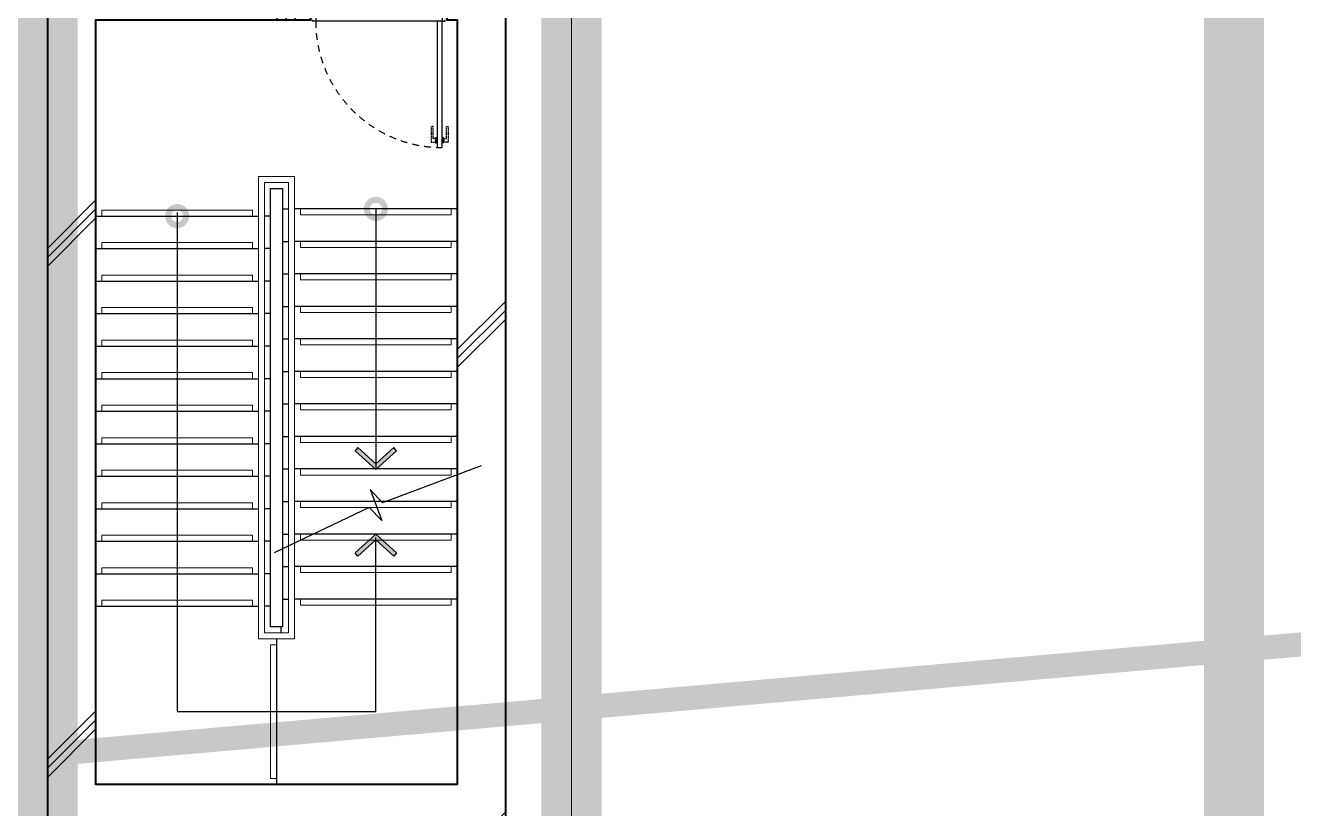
# Model space of a CAD drawing. Header units: millimetres. Extents: x 4003075 to 5615882, y 1445368 to 2591247.
# Drawn here: x 5417040 to 5427570, y 2384118 to 2390622 of the extents above; entities that cross this region are included whole.
import ezdxf

# ---------------------------------------------------------------- set-up
doc = ezdxf.new("R2010")
doc.units = ezdxf.units.MM
doc.linetypes.add('XR-평면도$0$DASHEDX2', pattern=[1.5, 1, -0.5])
doc.linetypes.add('XR-평면도$0$HID', pattern=[2, 1.1, -0.9])
for name, color, linetype in [('1.검수라인', 3, 'Continuous'), ('HEB-Area(PC Topping)', 3, 'Continuous'), ('XR-평면도$0$A-CONC-SOLD', 9, 'Continuous')]:
    doc.layers.add(name, color=color, linetype=linetype)
for name, color, linetype, lineweight in [('1.검수박스', 2, 'Continuous', 25), ('XR-평면도$0$A-CNTL', 9, 'Continuous', 15), ('XR-평면도$0$A-CONC-LIN1', 9, 'Continuous', 40), ('XR-평면도$0$A-DWXM-DOOR', 9, 'Continuous', 25), ('XR-평면도$0$A-ELEV-LIN3', 9, 'Continuous', 18), ('XR-평면도$0$A-SSXM-STAIR', 9, 'Continuous', 25), ('XR-평면도$0$A-SSXS-HAND', 9, 'Continuous', 20), ('XR-평면도$0$A-WAXM-BLOC', 9, 'Continuous', 25), ('XR-평면도$0$A-XXXX-HATC', 9, 'Continuous', 18), ('XR-평면도$0$A-XXXX-OPEN', 9, 'Continuous', 15), ('XR-평면도$0$A-XXXX-SYMB', 9, 'Continuous', 25)]:
    doc.layers.add(name, color=color, linetype=linetype, lineweight=lineweight)

# ---------------------------------------------------------------- blocks, each defined once
blk = doc.blocks.new('XR-평면도$0$ARROW')
blk.add_lwpolyline([(-0.002, 0.87), (0.738, 0), (-0.002, -0.87), (0.15, -1), (1, 0), (0.15, 1)], close=True)
for points in [[(-0.002, 0.87), (0.15, 1), (0.738, 0), (1, 0)], [(0.738, 0), (1, 0), (-0.002, -0.87), (0.15, -1)]]:
    blk.add_solid(points)
blk = doc.blocks.new('XR-평면도$0$#7~16 계단 1f~8f')
at = {"layer": 'XR-평면도$0$A-ELEV-LIN3'}
for points in [[(338166, 9726), (338166, 9776), (339416, 9776), (339416, 9726)], [(341066, 9786), (341066, 9736), (339816, 9736), (339816, 9786)], [(338166, 9456), (338166, 9506), (339416, 9506), (339416, 9456)], [(341066, 9516), (341066, 9466), (339816, 9466), (339816, 9516)], [(338166, 9186), (338166, 9236), (339416, 9236), (339416, 9186)], [(341066, 9246), (341066, 9196), (339816, 9196), (339816, 9246)], [(338166, 8916), (338166, 8966), (339416, 8966), (339416, 8916)], [(341066, 8976), (341066, 8926), (339816, 8926), (339816, 8976)], [(338166, 8646), (338166, 8696), (339416, 8696), (339416, 8646)], [(341066, 8706), (341066, 8656), (339816, 8656), (339816, 8706)], [(338166, 8376), (338166, 8426), (339416, 8426), (339416, 8376)], [(341066, 8436), (341066, 8386), (339816, 8386), (339816, 8436)], [(338166, 8106), (338166, 8156), (339416, 8156), (339416, 8106)], [(341066, 8166), (341066, 8116), (339816, 8116), (339816, 8166)], [(338166, 7836), (338166, 7886), (339416, 7886), (339416, 7836)], [(341066, 7896), (341066, 7846), (339816, 7846), (339816, 7896)], [(338166, 7566), (338166, 7616), (339416, 7616), (339416, 7566)], [(341066, 7626), (341066, 7576), (339816, 7576), (339816, 7610)], [(339816, 7610), (339816, 7626)], [(338166, 7296), (338166, 7346), (339416, 7346), (339416, 7296)], [(341066, 7356), (341066, 7306), (339816, 7306), (339816, 7356)], [(338166, 7026), (338166, 7076), (339416, 7076), (339416, 7026)], [(341066, 7086), (341066, 7036), (339816, 7036), (339816, 7086)], [(338166, 6756), (338166, 6806), (339416, 6806), (339416, 6756)], [(341066, 6816), (341066, 6766), (339816, 6766), (339816, 6816)], [(338166, 6486), (338166, 6536), (339416, 6536), (339416, 6486)], [(341066, 6546), (341066, 6496), (339816, 6496), (339816, 6546)], [(339616, 5056), (339566, 5056), (339566, 6166), (339616, 6166)]]:
    blk.add_lwpolyline(points, dxfattribs=at)
at = {"layer": 'XR-평면도$0$A-SSXM-STAIR'}
for p, q in [((339616, 6216), (339616, 5006)), ((339652, 6316), (339652, 6266))]:
    blk.add_line(p, q, dxfattribs=at)
for points in [[(339666, 9956), (339666, 6316), (339566, 6316), (339566, 9956), (339666, 9956)], [(338116, 9726), (339466, 9726)], [(339566, 9726), (339516, 9726)], [(339566, 9726), (339516, 9726)], [(339666, 9786), (339716, 9786)], [(341116, 9786), (339766, 9786)], [(339666, 9516), (339716, 9516)], [(341116, 9516), (339766, 9516)], [(338116, 9456), (339466, 9456)], [(339566, 9456), (339516, 9456)], [(339566, 9456), (339516, 9456)], [(338116, 9186), (339466, 9186)], [(339566, 9186), (339516, 9186)], [(339566, 9186), (339516, 9186)], [(339666, 9246), (339716, 9246)], [(341116, 9246), (339766, 9246)], [(339666, 8976), (339716, 8976)], [(341116, 8976), (339766, 8976)], [(338116, 8916), (339466, 8916)], [(339566, 8916), (339516, 8916)], [(339566, 8916), (339516, 8916)], [(338116, 8646), (339466, 8646)], [(339566, 8646), (339516, 8646)], [(339566, 8646), (339516, 8646)], [(339666, 8706), (339716, 8706)], [(341116, 8706), (339766, 8706)], [(339666, 8436), (339716, 8436)], [(341116, 8436), (339766, 8436)], [(338116, 8376), (339466, 8376)], [(339566, 8376), (339516, 8376)], [(339566, 8376), (339516, 8376)], [(339666, 8166), (339716, 8166)], [(341116, 8166), (339766, 8166)], [(338116, 8106), (339466, 8106)], [(339566, 8106), (339516, 8106)], [(339566, 8106), (339516, 8106)], [(338116, 7836), (339466, 7836)], [(339566, 7836), (339516, 7836)], [(339566, 7836), (339516, 7836)], [(339666, 7896), (339716, 7896)], [(341116, 7896), (339766, 7896)], [(339666, 7626), (339716, 7626)], [(341116, 7626), (339766, 7626)], [(338116, 7566), (339466, 7566)], [(339566, 7566), (339516, 7566)], [(339566, 7566), (339516, 7566)], [(338116, 7296), (339466, 7296)], [(339566, 7296), (339516, 7296)], [(339566, 7296), (339516, 7296)], [(339666, 7356), (339716, 7356)], [(341116, 7356), (339766, 7356)], [(339666, 7086), (339716, 7086)], [(341116, 7086), (339766, 7086)], [(338116, 7026), (339466, 7026)], [(339566, 7026), (339516, 7026)], [(339566, 7026), (339516, 7026)], [(338116, 6756), (339466, 6756)], [(339566, 6756), (339516, 6756)], [(339566, 6756), (339516, 6756)], [(339666, 6816), (339716, 6816)], [(341116, 6816), (339766, 6816)], [(339666, 6546), (339716, 6546)], [(341116, 6546), (339766, 6546)], [(338116, 6486), (339466, 6486)], [(339566, 6486), (339516, 6486)], [(339566, 6486), (339516, 6486)]]:
    blk.add_lwpolyline(points, dxfattribs=at)
at = {"layer": 'XR-평면도$0$A-SSXS-HAND'}
for points in [[(339766, 7556), (339766, 6216), (339466, 6216), (339466, 10056), (339766, 10056), (339766, 7556)], [(339716, 7532), (339716, 6266), (339516, 6266), (339516, 10006), (339716, 10006), (339716, 7532)]]:
    blk.add_lwpolyline(points, dxfattribs=at)
at = {"layer": 'XR-평면도$0$A-XXXX-SYMB', "const_width": 150}
for points in [[(338766, 9726, -1), (338816, 9726, -1)], [(340416, 9786, -1), (340466, 9786, -1)]]:
    blk.add_lwpolyline(points, format="xyb", close=True, dxfattribs=at)
at = {"layer": 'XR-평면도$0$A-XXXX-SYMB'}
for points in [[(338791, 9756), (338791, 5611), (340441, 5611), (340441, 7056)], [(340441, 9786), (340441, 7626)], [(341316, 7652), (340496, 7346), (340393, 7455), (340489, 7197), (340386, 7305), (339595, 6930)]]:
    blk.add_lwpolyline(points, dxfattribs=at)
at = {"layer": 'XR-평면도$0$A-XXXX-SYMB', "yscale": 172.3206394866575, "zscale": 183.004177226685, "rotation": 270}
for p, xscale in [((340441, 7804), 183.004177226685), ((340441, 6903), -183.004177226685)]:
    blk.add_blockref('XR-평면도$0$ARROW', p, dxfattribs=dict(at, xscale=xscale))
blk = doc.blocks.new('XR-평면도$0$계단실(기준층)230530')
blk.add_blockref('XR-평면도$0$#7~16 계단 1f~8f', (-3702707, 1555615))
blk = doc.blocks.new('XR-평면도$0$중심선(210216)')
at = {"layer": 'XR-평면도$0$A-CNTL', "ltscale": 300}
blk.add_lwpolyline([(99000, 206000), (99000, -10000)], dxfattribs=at)
blk = doc.blocks.new('XR-평면도$0$도어_008')
at = {"layer": 'XR-평면도$0$A-DWXM-DOOR', "color": 9, "linetype": 'XR-평면도$0$DASHEDX2', "ltscale": 10}
for points in [[(-25, 1005), (10, 1005), (10, 975), (-10, 975), (-10, 875), (-25, 875)], [(20, 1010), (20, 970), (10, 970), (10, 1010)], [(20, 965), (20, 1015), (25, 1015), (25, 965)], [(70, 965), (70, 1015), (65, 1015), (65, 965)], [(70, 1010), (70, 970), (80, 970), (80, 1010)], [(115, 1005), (80, 1005), (80, 975), (100, 975), (100, 875), (115, 875)]]:
    blk.add_lwpolyline(points, close=True, dxfattribs=at)
at = {"layer": 'XR-평면도$0$A-DWXM-DOOR'}
blk.add_lwpolyline([(65, 0), (65, 1050), (25, 1050), (25, 0)], close=True, dxfattribs=at)
at = {"layer": 'XR-평면도$0$A-DWXM-DOOR', "color": 0}
for points in [[(0, -260), (0, -270), (25, -270), (25, -230), (40, -230), (40, -40), (25, -40), (25, 0), (0, 0), (0, -10)], [(1100, -260), (1100, -270), (1075, -270), (1075, -230), (1060, -230), (1060, -40), (1075, -40), (1075, 0), (1100, 0), (1100, -10)]]:
    blk.add_lwpolyline(points, dxfattribs=at)
at = {"layer": 'XR-평면도$0$A-DWXM-DOOR', "color": 9}
for points in [[(25, 0), (1075, 0)], [(1060, -40), (40, -40)], [(1075, -270), (25, -270)], [(1060, -230), (40, -230)]]:
    blk.add_lwpolyline(points, dxfattribs=at)
at = {"layer": 'XR-평면도$0$A-DWXM-DOOR', "color": 1, "linetype": 'XR-평면도$0$HID', "ltscale": 50}
blk.add_arc((25, 0), 1050, 0, 90, dxfattribs=at)
blk = doc.blocks.new('XR-평면도$0$계단실_6_기준층(210720)')
at = {"layer": 'XR-평면도$0$A-CONC-SOLD'}
h = blk.add_hatch(dxfattribs=at)
h.set_pattern_fill('CONC', color=256, scale=100)
h.set_pattern_definition([(45, (-1631837.4, -693570.6), (-2121.3203, 2121.3203), []), (45, (-1631837.4, -693495.6), (-2121.3203, 2121.3203), []), (45, (-1631837.4, -693420.6), (-2121.3203, 2121.3203), [])])
h.paths.add_polyline_path([(400, -3250), (2100, -3250), (2100, -3000), (400, -3000), (400, -1700), (0, -1700), (0, -10000), (3800, -10000), (3800, -1700), (3400, -1700), (3400, -3000), (3200, -3000), (3200, -3250), (3400, -3250), (3400, -9600), (400, -9600)])
h.paths.add_polyline_path([(1350, 0), (0, 0), (0, -600), (400, -600), (400, -400), (1350, -400)])
h.paths.add_polyline_path([(2450, 0), (2450, -400), (3400, -400), (3400, -600), (3800, -600), (3800, 0)])
at = {"layer": 'XR-평면도$0$A-XXXX-HATC'}
h = blk.add_hatch(dxfattribs=at)
h.set_pattern_fill('ANSI37', color=256, scale=20, style=0)
h.paths.add_polyline_path([(400, -1800), (400, -2000), (1900, -2000), (1900, -3000), (2100, -3000), (2100, -1800)])
h.paths.add_polyline_path([(1200, -2000), (1000, -2000), (1000, -3000), (1200, -3000)])
at = {"layer": 'XR-평면도$0$A-CONC-LIN1'}
for points in [[(3800, -635), (3800, 0), (0, 0), (0, -635)], [(3800, -635), (3400, -635), (3400, -400), (400, -400), (400, -635), (0, -635)], [(400, -1765), (0, -1765)], [(3800, -1765), (3800, -10000), (0, -10000), (0, -1765)], [(400, -3000), (400, -1765)], [(3400, -1765), (3400, -3000), (3315, -3000), (3315, -3250), (3400, -3250), (3400, -9600), (400, -9600), (400, -3250), (2185, -3250), (2185, -3000), (400, -3000)], [(3400, -1765), (3800, -1765)]]:
    blk.add_lwpolyline(points, dxfattribs=at)
at = {"layer": 'XR-평면도$0$A-WAXM-BLOC', "ltscale": 50}
for points in [[(2100, -3000), (2100, -1800), (400, -1800)], [(1900, -3000), (1900, -2000), (400, -2000)], [(1000, -2000), (1000, -3000)], [(1200, -2000), (1200, -3000)]]:
    blk.add_lwpolyline(points, dxfattribs=at)
at = {"layer": 'XR-평면도$0$A-XXXX-OPEN', "ltscale": 20}
for p, q in [((1800, -2900), (1300, -2100)), ((1800, -2100), (1300, -2900)), ((900, -2175), (500, -2825)), ((900, -2825), (500, -2175))]:
    blk.add_line(p, q, dxfattribs=at)
for points in [[(1800, -2100), (1300, -2100), (1300, -2900), (1800, -2900)], [(900, -2175), (500, -2175), (500, -2825), (900, -2825)]]:
    blk.add_lwpolyline(points, close=True, dxfattribs=at)
for p, rotation in [((260, -650), 270), ((3300, -3260), 180)]:
    blk.add_blockref('XR-평면도$0$도어_008', p, dxfattribs=dict(rotation=rotation))
at = {"xscale": -1.000000000000003, "rotation": 90}
blk.add_blockref('XR-평면도$0$도어_008', (3540, -650), dxfattribs=at)

msp = doc.modelspace()

# ---------------------------------------------------------------- linework, layer by layer
at = {"layer": '1.검수라인', "color": 1, "const_width": 200}
msp.add_lwpolyline([(5415780.3, 2384441), (5471911.9, 2389368.7), (5471037.9, 2390262.5), (5471085.1, 2388288), (5471911.9, 2389368.7)], dxfattribs=at)
at = {"layer": '1.검수박스', "const_width": 500}
for points in [[(5454575, 2350367.6), (5427075, 2350367.6), (5427075, 2398374.8), (5454805.3, 2398374.8)], [(5417225, 2394367.6), (5410575, 2394367.6), (5410575, 2383367.6), (5417225, 2383367.6)]]:
    msp.add_lwpolyline(points, close=True, dxfattribs=at)
msp.add_lwpolyline([(5421575, 2383367.6), (5421575, 2394367.6), (5421575, 2394367.6), (5427075, 2394367.6), (5427075, 2383367.6)], dxfattribs=at)
at = {"layer": 'HEB-Area(PC Topping)'}
msp.add_lwpolyline([(5417225, 2393917.6), (5421025, 2393917.6), (5421025, 2383917.1), (5417225, 2383917.1)], close=True, dxfattribs=at)

# ---------------------------------------------------------------- block references
for name, p in [('XR-평면도$0$계단실(기준층)230530', (8782216.1, 823697)), ('XR-평면도$0$계단실(기준층)230530', (8782216.1, 823697)), ('XR-평면도$0$계단실(기준층)230530', (8782216.1, 823697)), ('XR-평면도$0$계단실_6_기준층(210720)', (5417225, 2393917.6)), ('XR-평면도$0$계단실_6_기준층(210720)', (5417225, 2393917.6)), ('XR-평면도$0$계단실_6_기준층(210720)', (5417225, 2393917.6))]:
    msp.add_blockref(name, p)
at = {"layer": 'XR-평면도$0$A-CNTL'}
msp.add_blockref('XR-평면도$0$중심선(210216)', (5322575, 2339367.6), dxfattribs=at)

doc.saveas('drawing.dxf')
